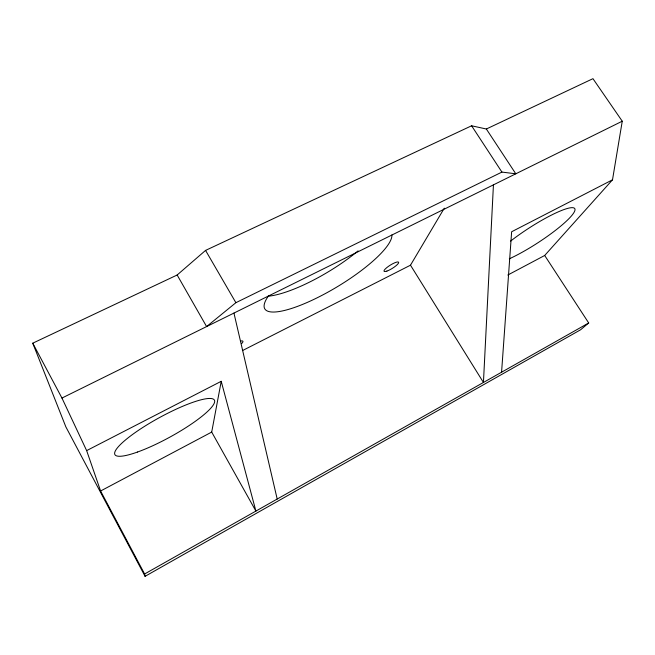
<?xml version="1.0" encoding="UTF-8"?>
<svg xmlns="http://www.w3.org/2000/svg" width="655" height="655" viewBox="0 0 655 655"><rect width="100%" height="100%" fill="white"/><g stroke="black" fill="none" stroke-linecap="round" stroke-linejoin="round"><path stroke-width="0.98" d="M493.436 184.857L483.439 382.463L410.488 265.193L444.278 208.192M501.574 372.212L511.637 231.755L612.507 179.814L622.25 121.208L592.955 78.674L486.346 129.01L471.6 125.785L205.564 250.406L177.153 275.002L32.75 343.187L65.852 426.863L145.066 576.326L580.592 329.776L588.698 322.964L544.69 255.475L612.507 179.814M221.226 381.308L255.9 511.072L211.704 432.079L221.226 381.308L86.648 450.615L100.6 490.996L144.599 573.993L145.066 576.326M486.346 129.01L515.796 173.804L501.918 172.085L235.89 302.684L206.603 326.583L177.153 275.002M144.599 573.993L588.698 322.964M100.6 490.996L211.704 432.079M507.789 275.043L544.69 255.475M242.415 350.613L410.488 265.193M32.75 343.187L61.955 398.052L622.25 121.208M471.6 125.785L501.918 172.085M205.564 250.406L235.89 302.684M61.955 398.052L86.648 450.615M233.941 313.074L277.196 499.036M358.08 250.881A73.556 19.724 -31.1 0 1 269.033 296.134M241.081 340.96A9.121 2.121 -29.5 0 1 241.597 343.621M391.886 234.94A73.81 18.487 -31.1 0 1 316.873 297.943A73.81 18.487 -31.1 0 1 268.468 295.921M510.622 241.081A49.559 8.581 -33 0 1 565.15 209.158A49.559 8.581 -33 0 1 564.135 223.191A49.559 8.581 -33 0 1 509.336 258.782M386.909 271.08A8.597 1.916 -31.8 0 0 398.649 262.761A8.597 1.916 -31.8 0 0 388.431 266.364A8.597 1.916 -31.8 0 0 386.909 271.08M137.542 452.024A56.715 11.061 -28.7 0 0 214.619 401.982A56.715 11.061 -28.7 0 0 141.783 428.124A56.715 11.061 -28.7 0 0 137.542 452.024"/></g></svg>
